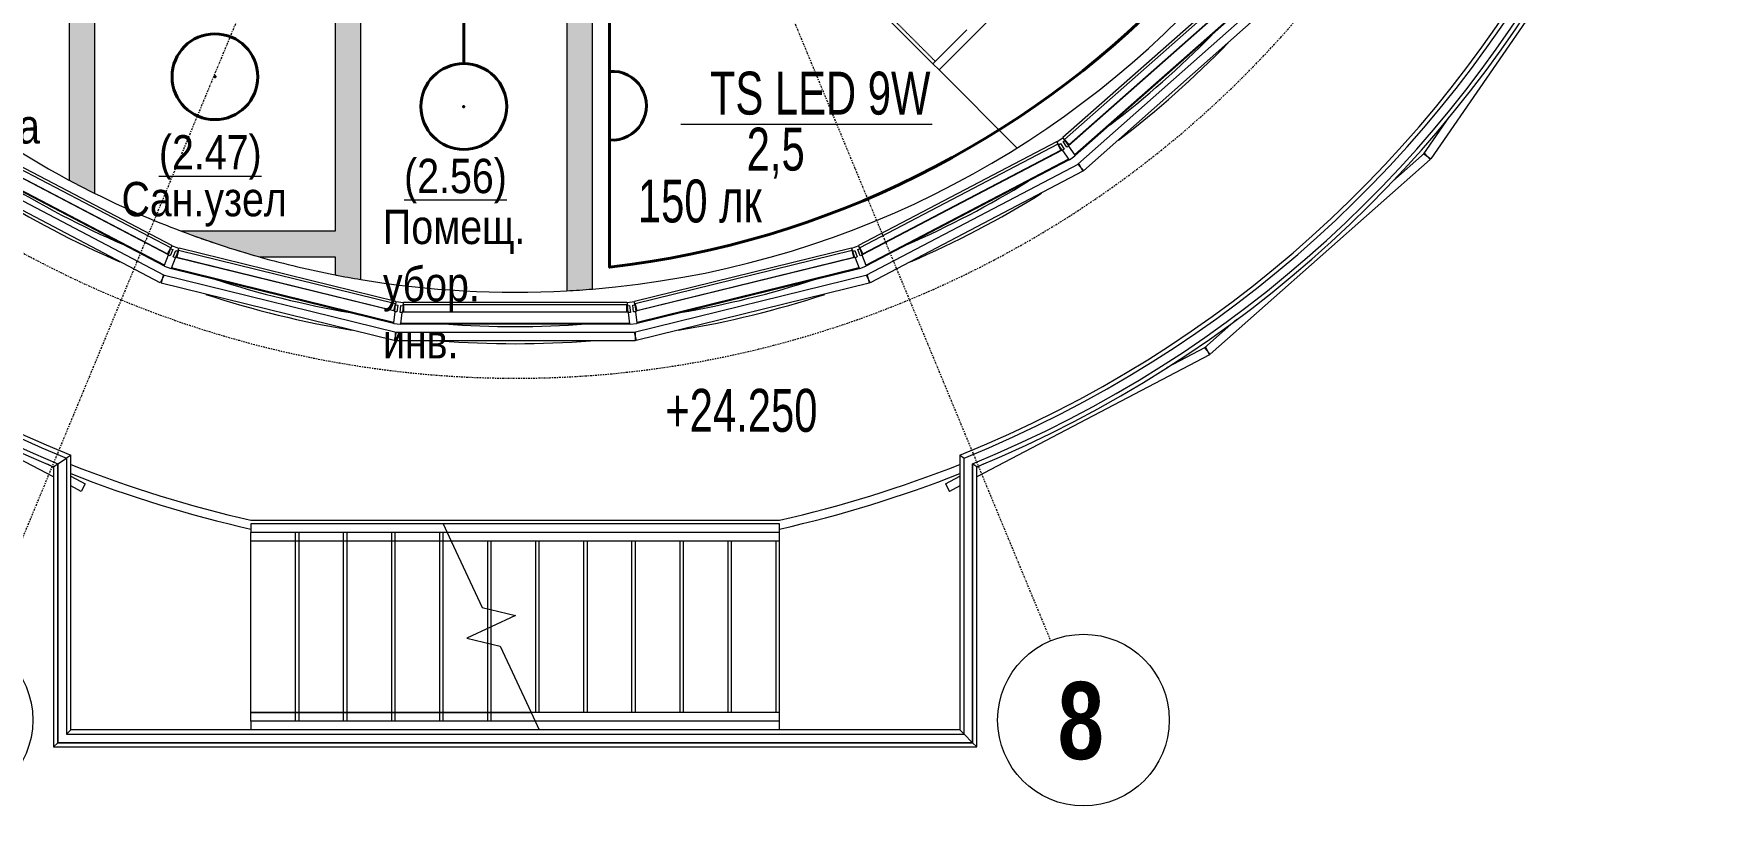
# Model space of a CAD drawing. Header units: millimetres. Extents: x 223 to 163467, y -12002 to 99672.
# Drawn here: x 95376 to 105231, y 55874 to 60526 of the extents above; entities that cross this region are included whole.
import ezdxf

# ---------------------------------------------------------------- set-up
doc = ezdxf.new("R2010")
doc.units = ezdxf.units.MM
doc.linetypes.add('Осевая', pattern=[29.999999, 12, -6, 6, -6])
doc.linetypes.add('Сверху', pattern=[3.96875, 2.38125, -1.5875])
for name, color, linetype, lineweight in [('_Сверху_ - Верхние поручни', 7, 'Сверху', 5), ('A-AREA', 7, 'Continuous', 9), ('A-AREA-IDEN', 7, 'Continuous', 9), ('A-FLOR', 7, 'Continuous', 9), ('A-GLAZ-CURT', 7, 'Continuous', 9), ('A-GLAZ-CWMG', 7, 'Continuous', 9), ('A-WALL', 7, 'Continuous', 9), ('A-WALL-PATT', 7, 'Continuous', 18), ('G-ANNO-DIMS', 7, 'Continuous', 9), ('nadpisi', 84, 'Continuous', 13), ('S-GRID', 7, 'Continuous', 9), ('S-GRID-IDEN', 7, 'Continuous', 9), ('S-STRS', 7, 'Continuous', 9), ('S-STRS-MBND', 7, 'Сверху', 9), ('Верхние поручни', 7, 'Continuous', 5), ('Ограждение', 7, 'Continuous', 9), ('Поручни', 7, 'Continuous', 5), ('раб осв', 7, 'Continuous', 40)]:
    doc.layers.add(name, color=color, linetype=linetype, lineweight=lineweight)
doc.styles.add('Arial', font='ARIALN.TTF', dxfattribs={"width": 0.85, "height": 400})
doc.styles.add('Arial_1', font='ARIALN.TTF', dxfattribs={"height": 3.5})
doc.styles.add('Impact', font='ARIALN.TTF', dxfattribs={"height": 900})

# ---------------------------------------------------------------- blocks, each defined once
blk = doc.blocks.new('Системная панель - С остеклением-357244-4 этаж')
at = {"layer": 'A-GLAZ-CURT', "lineweight": 13}
for p, q in [((651.1, -15), (-651.1, -15)), ((-651.1, -15), (-651.1, -55)), ((-651.1, -55), (651.1, -55)), ((651.1, -55), (651.1, -15))]:
    blk.add_line(p, q, dxfattribs=at)
blk = doc.blocks.new('Rectangular Mullion - Mullion_Vertical-45mm-Steelbuilt_2_6875in_Detail-8_TGP-357241-4 этаж')
at = {"layer": 'A-GLAZ-CWMG'}
for p, q in [((5887.7, 2775.2), (6363.7, 1531.7)), ((5890.5, 2776.7), (5889.7, 2776.2)), ((6366.8, 1532.5), (5890.5, 2776.7)), ((6366.8, 1532.5), (5890.5, 2776.7)), ((5781.2, 2718.9), (5778.8, 2717.6)), ((5778.8, 2717.6), (6244.2, 1501.9)), ((5794.4, 2725.9), (5795.1, 2724)), ((5829.7, 2744.5), (5796.6, 2727.1)), ((5831.7, 2745.6), (5829.7, 2744.5)), ((5829.7, 2744.5), (6300, 1515.8)), ((6244.2, 1501.9), (6246.8, 1502.5)), ((6260.6, 1507.9), (6261.3, 1506.1)), ((6263.8, 1506.7), (6300, 1515.8)), ((6300, 1515.8), (6302.3, 1516.4)), ((6365.8, 1532.3), (6366.8, 1532.5))]:
    blk.add_line(p, q, dxfattribs=at)
blk = doc.blocks.new('Rectangular Mullion - Mullion_Vertical-45mm-Steelbuilt_2_6875in_Detail-8_TGP-325690-4 этаж')
at = {"layer": 'A-GLAZ-CWMG', "lineweight": 18}
for p, q in [((-22.2, 57.2), (-22.2, 122.2)), ((-19.1, 125.4), (19.1, 125.4)), ((22.2, 122.2), (22.2, 57.2)), ((-9.5, 57.2), (-22.2, 57.2)), ((-22.2, 0), (-22.2, 17.5)), ((-22.2, 17.5), (-9.5, 17.5)), ((22.2, 0), (-22.2, 0)), ((-9.5, 17.5), (-9.5, 57.2)), ((22.2, 57.2), (9.5, 57.2)), ((9.5, 57.2), (9.5, 17.5)), ((9.5, 17.5), (22.2, 17.5)), ((22.2, 17.5), (22.2, 0))]:
    blk.add_line(p, q, dxfattribs=at)
for centre, start, end in [((-19.1, 122.2), 90, 180), ((19.1, 122.2), 360, 90)]:
    blk.add_arc(centre, 3.18, start, end, dxfattribs=at)
blk = doc.blocks.new('Системная панель - Сплошная-361381-4 этаж')
at = {"layer": 'A-GLAZ-CURT'}
for p, q in [((-699.1, 25), (699.1, 25)), ((-699.1, 25), (-699.1, -25)), ((699.1, 25), (699.1, -25)), ((699.1, -25), (-699.1, -25))]:
    blk.add_line(p, q, dxfattribs=at)
blk = doc.blocks.new('Ограждение - Ограждение-397885-4 этаж')
at = {"layer": 'Поручни'}
for p, q in [((-1870.5, -6394.2), (-1870.5, -8027.6)), ((-1770.5, -7927.6), (-1770.5, -6327)), ((3409.5, -6327), (3409.5, -7927.6)), ((3509.5, -8027.6), (3509.5, -6394.2)), ((-1795.5, -7952.6), (-1770.5, -7927.6)), ((959.3, -7927.6), (-1770.5, -7927.6)), ((3409.5, -7927.6), (1207.1, -7927.6)), ((3434.5, -7952.6), (3409.5, -7927.6)), ((-1870.5, -8027.6), (-1845.5, -8002.6)), ((-1870.5, -8027.6), (3509.5, -8027.6)), ((3509.5, -8027.6), (3484.5, -8002.6))]:
    blk.add_line(p, q, dxfattribs=at)
for radius, start, end in [(7050, 292.43036, 247.56964), (6950, 291.87988, 248.12012)]:
    blk.add_arc((819.5, 122.4), radius, start, end, dxfattribs=at)
for points in [[(-1870.5, -6394.2), (-1862.2, -6388.7), (-1853.8, -6383.1), (-1845.5, -6377.5)], [(-1795.5, -6343.8), (-1787.1, -6338.2), (-1778.8, -6332.6), (-1770.5, -6327)], [(3409.5, -6327), (3417.8, -6332.6), (3426.1, -6338.2), (3434.5, -6343.9)], [(3484.5, -6377.5), (3492.8, -6383.1), (3501.2, -6388.7), (3509.5, -6394.2)]]:
    blk.add_open_spline(points, degree=3, dxfattribs=at)
blk = doc.blocks.new('Тип верхнего поручня - Верхний поручень_Внутренний_-397888-4 этаж')
at = {"layer": 'Верхние поручни'}
for p, q in [((-1845.5, -6377.5), (-1795.5, -6343.9)), ((-1845.5, -6377.5), (-1795.5, -6343.9)), ((-1845.5, -8002.6), (-1845.5, -6377.5)), ((-1795.5, -6343.9), (-1795.5, -7952.6)), ((3434.5, -7952.6), (3434.5, -6343.9)), ((3484.5, -6377.5), (3484.5, -8002.6)), ((-1795.5, -7952.6), (3434.5, -7952.6)), ((3484.5, -8002.6), (-1845.5, -8002.6))]:
    blk.add_line(p, q, dxfattribs=at)
for radius, start, end in [(7025, 292.29401, 247.70617), (6975, 292.01877, 247.98141)]:
    blk.add_arc((819.5, 122.4), radius, start, end, dxfattribs=at)
blk = doc.blocks.new('Тип верхнего поручня - Верхний поручень_Внутренний_-V42-4 этаж')
at = {"layer": 'Верхние поручни'}
for p, q in [((-1845.5, -6377.5), (-1845.5, -8002.6)), ((-1795.5, -6343.9), (-1795.5, -7952.6)), ((3434.5, -7952.6), (3434.5, -6343.9)), ((3484.5, -8002.6), (3484.5, -6377.5)), ((-1795.5, -7952.6), (3434.5, -7952.6)), ((3434.5, -7952.6), (3484.5, -8002.6)), ((3434.5, -7952.6), (3484.5, -8002.6)), ((-1845.5, -8002.6), (3484.5, -8002.6))]:
    blk.add_line(p, q, dxfattribs=at)
for radius, start, end in [(7025, 292.29401, 247.70599), (6975, 292.01877, 247.98123)]:
    blk.add_arc((819.5, 122.4), radius, start, end, dxfattribs=at)
blk = doc.blocks.new('Системная панель - Сплошная-V58-4 этаж')
at = {"layer": 'A-GLAZ-CURT'}
for p, q in [((-855.8, 25), (-602.4, 25)), ((-855.8, 25), (-855.8, -25)), ((605, 25), (648.3, 25)), ((761, 25), (855.8, 25)), ((855.8, 25), (855.8, -25)), ((674.3, -25), (-855.8, -25)), ((855.8, -25), (787.3, -25))]:
    blk.add_line(p, q, dxfattribs=at)
blk = doc.blocks.new('Системная панель - Сплошная-V59-4 этаж')
at = {"layer": 'A-GLAZ-CURT'}
for p, q in [((-855.8, 25), (-761, 25)), ((-855.8, 25), (-855.8, -25)), ((-648.3, 25), (-605, 25)), ((602.4, 25), (855.8, 25)), ((855.8, 25), (855.8, -25)), ((-787.3, -25), (-855.8, -25)), ((855.8, -25), (-674.3, -25))]:
    blk.add_line(p, q, dxfattribs=at)
blk = doc.blocks.new('Системная панель - Сплошная-V60-4 этаж')
at = {"layer": 'A-GLAZ-CURT'}
for p, q in [((-855.8, 25), (-604.6, 25)), ((-855.8, 25), (-855.8, -25)), ((608.8, 25), (855.8, 25)), ((855.8, 25), (855.8, -25)), ((855.8, -25), (-855.8, -25))]:
    blk.add_line(p, q, dxfattribs=at)
blk = doc.blocks.new('Системная панель - Сплошная-V61-4 этаж')
at = {"layer": 'A-GLAZ-CURT'}
for p, q in [((-855.8, 25), (-596, 25)), ((-855.8, 25), (-855.8, -25)), ((596, 25), (855.8, 25)), ((855.8, 25), (855.8, -25)), ((855.8, -25), (-855.8, -25))]:
    blk.add_line(p, q, dxfattribs=at)
blk = doc.blocks.new('Тип верхнего поручня - Верхний поручень_Внутренний_-405037-4 этаж')
at = {"layer": '_Сверху_ - Верхние поручни'}
for p, q in [((-720.5, -6828), (-720.5, -6778)), ((423.2, -6778), (-720.5, -6778)), ((446.5, -6828), (-720.5, -6828))]:
    blk.add_line(p, q, dxfattribs=at)
at = {"layer": 'Верхние поручни'}
for p, q in [((423.2, -6778), (446.5, -6828)), ((2359.5, -6778), (423.2, -6778)), ((2359.5, -6828), (2359.5, -6778)), ((2359.5, -6828), (446.5, -6828))]:
    blk.add_line(p, q, dxfattribs=at)
blk = doc.blocks.new('Тип верхнего поручня - Верхний поручень_Внутренний_-405048-4 этаж')
at = {"layer": '_Сверху_ - Верхние поручни'}
for p, q in [((-720.5, -7877.2), (-720.5, -7827.2)), ((912.5, -7827.2), (-720.5, -7827.2)), ((935.8, -7877.2), (-720.5, -7877.2))]:
    blk.add_line(p, q, dxfattribs=at)
at = {"layer": 'Верхние поручни'}
for p, q in [((912.5, -7827.2), (935.8, -7877.2)), ((2359.5, -7827.2), (912.5, -7827.2)), ((2359.5, -7877.2), (935.8, -7877.2)), ((2359.5, -7877.2), (2359.5, -7827.2))]:
    blk.add_line(p, q, dxfattribs=at)
blk = doc.blocks.new('Тип верхнего поручня - Верхний поручень_Внутренний_-405196-4 этаж')
at = {"layer": 'Верхние поручни'}
for p, q in [((-720.5, -7877.2), (-720.5, -7827.2)), ((-720.5, -7827.2), (912.5, -7827.2)), ((935.8, -7877.2), (-720.5, -7877.2))]:
    blk.add_line(p, q, dxfattribs=at)
blk = doc.blocks.new('Тип верхнего поручня - Верхний поручень_Внутренний_-V64-4 этаж')
at = {"layer": 'Верхние поручни'}
for p, q in [((-720.5, -7877.2), (-720.5, -7827.2)), ((912.5, -7827.2), (-720.5, -7827.2)), ((935.8, -7877.2), (-720.5, -7877.2))]:
    blk.add_line(p, q, dxfattribs=at)
blk = doc.blocks.new('Ось сетки - Семейство1-221475-4 этаж')
at = {"layer": 'S-GRID-IDEN'}
blk.add_circle((0, 0), 5, dxfattribs=at)
blk = doc.blocks.new('TS LED без датчика')
at = {"color": 0, "lineweight": 40, "ltscale": 100}
blk.add_point((-535184, 16419.5), dxfattribs=at)
at = {"layer": 'раб осв', "color": 5, "lineweight": 40, "ltscale": 100}
blk.add_circle((-535184, 16419.5), 250, dxfattribs=at)
blk = doc.blocks.new('vetro18')
at = {"color": 5, "lineweight": 40, "ltscale": 100}
blk.add_line((2940344.9, 2020289.8), (2940344.9, 2020289.8), dxfattribs=at)
blk.add_lwpolyline([(2940344.9, 2020489.8), (2940344.9, 2020089.8)], dxfattribs=at)
blk.add_arc((2940330.9, 2020289.8), 200.5, 85.99717, 274.00283, dxfattribs=at)

msp = doc.modelspace()

# ---------------------------------------------------------------- hatches: boundary and pattern name
at = {"layer": 'A-WALL-PATT', "lineweight": 5, "true_color": 0xc0c0c0}
h = msp.add_hatch(color=9, dxfattribs=at)
h.paths.add_polyline_path([(95731.4, 59596.4), (95731.4, 61715.4), (95581.4, 61715.4), (95581.4, 59673.9), (95656.1, 59634.6)], flags=0)
h.paths.add_polyline_path([(95731.4, 62725.4), (95731.4, 63160.3), (95581.4, 63160.3), (95581.4, 62725.4)], flags=0)
h.paths.add_polyline_path([(95731.4, 64170.3), (95731.4, 64280.4), (95581.4, 64280.4), (95581.4, 64170.3)], flags=0)
for points in [[(97281.4, 59094.7), (97281.4, 61176.2), (97131.4, 61176.2), (97131.4, 59121.7), (97206.3, 59107.7)], [(98481.4, 59028.7), (98631.4, 59039), (98631.4, 61176.2), (98481.4, 61176.2), (98481.4, 59932.3)], [(96691.6, 59226.2), (97131.4, 59226.2), (97131.4, 59376.2), (96235.8, 59376.2), (96462.1, 59296.2), (96603.4, 59253.1)]]:
    msp.add_hatch(color=9, dxfattribs=at).paths.add_polyline_path(points, flags=0)

# ---------------------------------------------------------------- linework, layer by layer
at = {"layer": 'A-AREA'}
msp.add_line((100650.7, 60315.8), (101103.9, 59862.6), dxfattribs=at)
at = {"layer": 'A-FLOR'}
for p, q in [((96641.4, 57692), (99721.4, 57692)), ((96641.4, 56570.9), (96641.4, 57620.5))]:
    msp.add_line(p, q, dxfattribs=at)
for radius, start, end in [(5800, 307.31128, 315.75583), (5800, 238.07914, 246.59439), (5800, 293.40561, 301.92086), (5800, 251.8816, 260.571), (5800, 279.429, 288.1184), (5800, 265.65908, 274.34092), (7000, 248.28001, 257.29097), (7050, 248.44333, 257.38259), (7000, 282.70903, 291.71999), (7050, 282.61741, 291.55667)]:
    msp.add_arc((98181.4, 64520.5), radius, start, end, dxfattribs=at)
at = {"layer": 'A-WALL', "lineweight": 18}
for p, q in [((95581.4, 61715.4), (95581.4, 59673.9)), ((95731.4, 59596.4), (95731.4, 61176.2)), ((97131.4, 61176.2), (97131.4, 59376.2)), ((97281.4, 59094.7), (97281.4, 61176.2)), ((98481.4, 61176.2), (98481.4, 59028.7)), ((98631.4, 59039), (98631.4, 61176.2)), ((97131.4, 59376.2), (96235.8, 59376.2)), ((96691.6, 59226.2), (97131.4, 59226.2)), ((97131.4, 59226.2), (97131.4, 59121.7))]:
    msp.add_line(p, q, dxfattribs=at)
at = {"layer": 'A-WALL'}
for p, q in [((95659.9, 59632.6), (95663.2, 59630.9)), ((97138.6, 59120.3), (97143.5, 59119.4))]:
    msp.add_line(p, q, dxfattribs=at)
for radius, start, end in [(5500, 274.69315, 0), (5500, 196.91613, 241.78236), (5700, 307.46433, 315.40725), (5700, 238.36653, 246.38342), (5700, 293.61658, 301.63347), (5500, 243.5409, 249.32552), (5500, 250.18969, 251.31796), (5500, 252.84822, 253.94151), (5500, 254.32773, 258.99369), (5700, 252.11739, 260.28687), (5500, 260.57928, 273.12731), (5700, 279.71313, 287.88261), (5700, 265.85017, 274.14983)]:
    msp.add_arc((98181.4, 64520.5), radius, start, end, dxfattribs=at)
at = {"layer": 'A-WALL', "lineweight": 18}
for start, end in [(241.78852, 243.54758), (249.28363, 254.28392), (258.99416, 260.58197), (273.12678, 274.69308)]:
    msp.add_arc((98181.4, 64520.5), 5500, start, end, dxfattribs=at)
at = {"layer": 'S-GRID', "color": 174, "linetype": 'Осевая', "true_color": 0x0000a0}
for q in [(95061.9, 56989.4), (101300.9, 56989.4)]:
    msp.add_line((98181.4, 64520.5), q, dxfattribs=at)
msp.add_arc((98181.4, 64520.5), 6000, 169.59621, 160.45219, dxfattribs=at)
at = {"layer": 'S-STRS'}
for p, q in [((100650.7, 60315.8), (102036.5, 61701.6)), ((99883.7, 61082.8), (100615.3, 60351.2)), ((100615.3, 60351.2), (100813.3, 60549.2)), ((100615.3, 60351.2), (100650.7, 60315.8)), ((96641.4, 57670.5), (96641.4, 57620.5)), ((97761.6, 57670.5), (96641.4, 57670.5)), ((99721.4, 57670.5), (97761.6, 57670.5)), ((99721.4, 57620.5), (99721.4, 57670.5)), ((96921.4, 57620.5), (96641.4, 57620.5)), ((96641.4, 56570.9), (96641.4, 57620.5)), ((97201.4, 57620.5), (96921.4, 57620.5)), ((96921.4, 56570.9), (96921.4, 57620.5)), ((97481.4, 57620.5), (97201.4, 57620.5)), ((97201.4, 56570.9), (97201.4, 57620.5)), ((97761.4, 57620.5), (97481.4, 57620.5)), ((97481.4, 56570.9), (97481.4, 57620.5)), ((97784.9, 57620.5), (97761.4, 57620.5)), ((97761.4, 56570.9), (97761.4, 57620.5)), ((98041.4, 57620.5), (97784.9, 57620.5)), ((98321.4, 57620.5), (98041.4, 57620.5)), ((98041.4, 57171), (98041.4, 57570.1)), ((98601.4, 57620.5), (98321.4, 57620.5)), ((98321.4, 56570.9), (98321.4, 57570.1)), ((98881.4, 57620.5), (98601.4, 57620.5)), ((98601.4, 56570.9), (98601.4, 57570.1)), ((99161.4, 57620.5), (98881.4, 57620.5)), ((98881.4, 56570.9), (98881.4, 57570.1)), ((99441.4, 57620.5), (99161.4, 57620.5)), ((99161.4, 56570.9), (99161.4, 57570.1)), ((99721.4, 57620.5), (99441.4, 57620.5)), ((99441.4, 56570.9), (99441.4, 57570.1)), ((99721.4, 56570.9), (99721.4, 57570.1)), ((98041.4, 57070.5), (98041.4, 57171)), ((98041.4, 56970.1), (98041.4, 57070.5)), ((98041.4, 56570.9), (98041.4, 56970.1)), ((96641.4, 56520.5), (96641.4, 56470.5)), ((96921.4, 56520.5), (96641.4, 56520.5)), ((97201.4, 56520.5), (96921.4, 56520.5)), ((97481.4, 56520.5), (97201.4, 56520.5)), ((97761.4, 56520.5), (97481.4, 56520.5)), ((98041.4, 56520.5), (97761.4, 56520.5)), ((98297.8, 56520.5), (98041.4, 56520.5)), ((98321.4, 56520.5), (98297.8, 56520.5)), ((98569, 56470.5), (98321.2, 56470.5)), ((98601.4, 56520.5), (98321.4, 56520.5)), ((98881.4, 56520.5), (98601.4, 56520.5)), ((99161.4, 56520.5), (98881.4, 56520.5)), ((99441.4, 56520.5), (99161.4, 56520.5)), ((99721.4, 56520.5), (99441.4, 56520.5)), ((99721.4, 56470.5), (99721.4, 56520.5))]:
    msp.add_line(p, q, dxfattribs=at)
at = {"layer": 'S-STRS', "linetype": 'Сверху'}
for p, q in [((99897.9, 61096.9), (100629.5, 60365.3)), ((96901.4, 56570.9), (96901.4, 57620.5)), ((97181.4, 56570.9), (97181.4, 57620.5)), ((97461.4, 56570.9), (97461.4, 57620.5)), ((97741.4, 56570.9), (97741.4, 57620.5)), ((98021.4, 57175.8), (98021.4, 57570.1)), ((98301.4, 56570.9), (98301.4, 57570.1)), ((98581.4, 56570.9), (98581.4, 57570.1)), ((98861.4, 56570.9), (98861.4, 57570.1)), ((99141.4, 56570.9), (99141.4, 57570.1)), ((99421.4, 56570.9), (99421.4, 57570.1)), ((99701.4, 56570.9), (99701.4, 57570.1)), ((98021.4, 57061.2), (98021.4, 57175.8)), ((98021.4, 56974.9), (98021.4, 57061.2)), ((98021.4, 56570.9), (98021.4, 56974.9))]:
    msp.add_line(p, q, dxfattribs=at)
at = {"layer": 'S-STRS-MBND'}
for p, q in [((96641.4, 57670.5), (96641.4, 57620.5)), ((97761.6, 57670.5), (96641.4, 57670.5)), ((97784.9, 57620.5), (96641.4, 57620.5)), ((96641.4, 56520.5), (96641.4, 57620.5)), ((96901.4, 56520.5), (96901.4, 57620.5)), ((96921.4, 56520.5), (96921.4, 57620.5)), ((97181.4, 56520.5), (97181.4, 57620.5)), ((97201.4, 56520.5), (97201.4, 57620.5)), ((97461.4, 56520.5), (97461.4, 57620.5)), ((97481.4, 56520.5), (97481.4, 57620.5)), ((97741.4, 56520.5), (97741.4, 57620.5)), ((97761.4, 56520.5), (97761.4, 57620.5)), ((98021.4, 57061.2), (98021.4, 57175.8)), ((98041.4, 57070.5), (98041.4, 57171)), ((98021.4, 56520.5), (98021.4, 56974.9)), ((98041.4, 56520.5), (98041.4, 56970.1)), ((96641.4, 56520.5), (96641.4, 56470.5)), ((98297.8, 56520.5), (96641.4, 56520.5)), ((98321.2, 56470.5), (96641.4, 56470.5))]:
    msp.add_line(p, q, dxfattribs=at)
at = {"layer": 'S-STRS-MBND', "linetype": 'Continuous'}
for p, q in [((97761.6, 57670.5), (97785.1, 57620.1)), ((97808.4, 57570.1), (97988.6, 57183.8)), ((97988.6, 57183.8), (98183, 57136.6)), ((98183, 57136.6), (97899.8, 57004.5)), ((97899.8, 57004.5), (98094.2, 56957.3)), ((98094.2, 56957.3), (98274.3, 56570.9)), ((98297.7, 56520.9), (98321.2, 56470.5))]:
    msp.add_line(p, q, dxfattribs=at)
at = {"layer": 'раб осв', "color": 0, "lineweight": 40}
msp.add_lwpolyline([(98526.4, 61476.2), (98731.4, 61476.2), (98731.4, 60107.6), (98731.4, 59165.9, 0.352788), (103531.4, 64063.5), (103531.4, 64263.5)], format="xyb", dxfattribs=at)
msp.add_lwpolyline([(97881.4, 60352.4), (97881.4, 61476.2), (98286.4, 61476.2)], dxfattribs=at)
at = {"layer": 'раб осв', "color": 0, "lineweight": 0}
msp.add_lwpolyline([(100610.6, 59998.3), (99146.3, 59998.3)], dxfattribs=at)

# ---------------------------------------------------------------- block references
at = {"layer": 'A-GLAZ-CURT'}
for name, p, rotation in [('Системная панель - Сплошная-V61-4 этаж', (103982, 60516.7), 55.38461534935756), ('Системная панель - С остеклением-357244-4 этаж', (101860.2, 60352.5), 41.43273119980039), ('Системная панель - Сплошная-361381-4 этаж', (101999.4, 60210.8), 41.53846151201851), ('Системная панель - С остеклением-357244-4 этаж', (95603.9, 59594.8), 332.3781792001328), ('Системная панель - С остеклением-357244-4 этаж', (100758.9, 59594.8), 27.62182079986681), ('Системная панель - Сплошная-V60-4 этаж', (102855.2, 59244.9), 41.53846151201851), ('Системная панель - Сплошная-361381-4 этаж', (95505.6, 59422.3), 332.3076923253229), ('Системная панель - Сплошная-361381-4 этаж', (100857.1, 59422.3), 27.69230767467934), ('Системная панель - С остеклением-357244-4 этаж', (96854.3, 59121.9), 346.1890896000663), ('Системная панель - С остеклением-357244-4 этаж', (99508.5, 59121.9), 13.81091039993334), ('Системная панель - Сплошная-361381-4 этаж', (96803.5, 58930.1), 346.153846162662), ('Системная панель - Сплошная-361381-4 этаж', (99559.3, 58930.1), 13.84615383734024), ('Системная панель - Сплошная-V58-4 этаж', (94905.9, 58279.6), 332.3076923253229), ('Системная панель - Сплошная-V59-4 этаж', (101456.9, 58279.6), 27.69230767467936)]:
    msp.add_blockref(name, p, dxfattribs=dict(at, rotation=rotation))
for name, p in [('Системная панель - С остеклением-357244-4 этаж', (98181.4, 58961.2)), ('Системная панель - Сплошная-361381-4 этаж', (98181.4, 58762.8))]:
    msp.add_blockref(name, p, dxfattribs=at)
at = {"layer": 'A-GLAZ-CWMG'}
for p, rotation in [((97779.9, 65245.4), 290.4872831994674), ((98714.8, 65154.6), 221.4327311997997), ((97964.5, 65320.2), 276.6763727995338), ((98548, 65263.6), 235.2436415997333), ((98161.7, 65348.9), 262.8654623996003), ((98360, 65329.6), 249.0545519996668)]:
    msp.add_blockref('Rectangular Mullion - Mullion_Vertical-45mm-Steelbuilt_2_6875in_Detail-8_TGP-357241-4 этаж', p, dxfattribs=dict(at, rotation=rotation))
at = {"layer": 'A-GLAZ-CWMG', "extrusion": (0, 0, -1)}
for p, rotation in [((-101355.4, 59906.9), 145.4727240001659), ((-96200.4, 59282.6), 200.7163655999001), ((-100162.3, 59282.6), 159.2836344000996), ((-97508.1, 58961.2), 186.9054551999665), ((-98854.7, 58961.2), 173.0945448000331)]:
    msp.add_blockref('Rectangular Mullion - Mullion_Vertical-45mm-Steelbuilt_2_6875in_Detail-8_TGP-325690-4 этаж', p, dxfattribs=dict(at, rotation=rotation))
at = {"layer": 'S-GRID-IDEN', "xscale": 99.99999999999994, "yscale": 99.99999999999994, "zscale": 99.99999999999994}
for p, rotation in [((94870.5, 56527.5), 157.5000000000005), ((101492.2, 56527.5), 202.4999999999993)]:
    msp.add_blockref('Ось сетки - Семейство1-221475-4 этаж', p, dxfattribs=dict(at, rotation=rotation))
at = {"layer": 'Верхние поручни'}
for name in ['Тип верхнего поручня - Верхний поручень_Внутренний_-397888-4 этаж', 'Тип верхнего поручня - Верхний поручень_Внутренний_-V42-4 этаж', 'Тип верхнего поручня - Верхний поручень_Внутренний_-405037-4 этаж', 'Тип верхнего поручня - Верхний поручень_Внутренний_-405048-4 этаж', 'Тип верхнего поручня - Верхний поручень_Внутренний_-405196-4 этаж', 'Тип верхнего поручня - Верхний поручень_Внутренний_-V64-4 этаж']:
    msp.add_blockref(name, (97361.9, 64398.1), dxfattribs=at)
at = {"layer": 'Ограждение'}
msp.add_blockref('Ограждение - Ограждение-397885-4 этаж', (97361.9, 64398.1), dxfattribs=at)
at = {"layer": 'раб осв', "color": 0, "lineweight": 40}
for p in [(631615.4, 43856.7), (633065.4, 43682.9)]:
    msp.add_blockref('TS LED без датчика', p, dxfattribs=at)
at = {"layer": 'раб осв', "color": 0, "lineweight": 40, "ltscale": 100, "xscale": -1}
msp.add_blockref('vetro18', (3039076.3, -1960182.3), dxfattribs=at)

# ---------------------------------------------------------------- texts
at = {"layer": 'A-AREA-IDEN', "char_height": 200, "attachment_point": 1, "style": 'Arial_1'}
for s, insert, width in [('Пом.\\Pдля\\Pприема\\Pпищи', (94619.6, 60753.8), 1054.157), ('\\L(2.47)', (96105.2, 59935.8), 763.206), ('\\L(2.56)', (97533.8, 59797.9), 763.206), ('Сан.узел', (95887.2, 59663.1), 1601.271), ('Помещ. убор. инв.', (97410.5, 59501.2), 981.265)]:
    msp.add_mtext(s, dxfattribs=dict(at, insert=insert, width=width))
at = {"layer": 'G-ANNO-DIMS', "lineweight": 25, "insert": (99055.6, 58457.2), "char_height": 250, "width": 1189.745, "attachment_point": 1, "line_spacing_factor": 0.925626, "style": 'Arial'}
msp.add_mtext('+24.250', dxfattribs=at)
at = {"layer": 'nadpisi', "color": 7, "char_height": 250, "style": 'Arial'}
for s, insert, width, attachment_point in [('TS LED 9W', (100600.5, 60305.6), 2573.758, 3), ('2,5', (99529.9, 59979.4), 1402.065, 1), ('150 лк', (98895.8, 59677.2), 1402.065, 1)]:
    msp.add_mtext(s, dxfattribs=dict(at, insert=insert, width=width, attachment_point=attachment_point))
at = {"layer": 'S-GRID-IDEN', "insert": (101342.4, 56749.6), "char_height": 450, "width": 360.759, "attachment_point": 1, "style": 'Impact'}
msp.add_mtext('\\fImpact|b0|i0|c204|p34|;8', dxfattribs=at)

doc.saveas('drawing.dxf')
